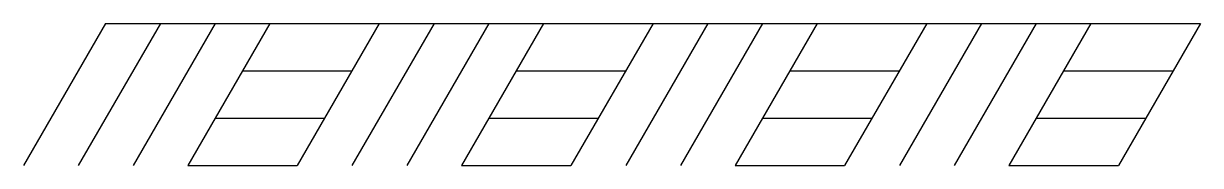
# Model space of a CAD drawing. Header units: metres. Extents: x -13.3 to 11.5, y -3 to 0.
import ezdxf

# ---------------------------------------------------------------- set-up
doc = ezdxf.new("R2010")
doc.units = ezdxf.units.M
doc.header["$MEASUREMENT"] = 0
doc.layers.get('0').update_dxf_attribs({"linetype": 'CONTINUOUS'})

msp = doc.modelspace()

# ---------------------------------------------------------------- linework, layer by layer
at = {"color": 5, "linetype": 'Continuous'}
for points in [[(-11.547, 0), (-13.279, -3)], [(-10.392, 0), (-12.124, -3)], [(-11.547, 0), (-8.083, 0)], [(-9.238, 0), (-10.97, -3)], [(-8.083, 0), (-9.815, -3)], [(-8.083, 0), (-5.774, 0)], [(-5.774, 0), (-7.506, -3)], [(-4.619, 0), (-6.351, -3)], [(-5.774, 0), (-2.309, 0)], [(-3.464, 0), (-5.196, -3)], [(-2.309, 0), (-4.041, -3)], [(-2.309, 0), (0, 0)], [(0, 0), (-1.732, -3)], [(0, 0), (-1.732, -3)], [(1.155, 0), (-0.577, -3)], [(0, 0), (3.464, 0)], [(2.309, 0), (0.577, -3)], [(3.464, 0), (1.732, -3)], [(3.464, 0), (5.774, 0)], [(5.774, 0), (4.041, -3)], [(6.928, 0), (5.196, -3)], [(5.774, 0), (9.238, 0)], [(8.083, 0), (6.351, -3)], [(9.238, 0), (7.506, -3)], [(9.238, 0), (11.547, 0)], [(11.547, 0), (9.815, -3)], [(-8.66, -1), (-6.351, -1)], [(-2.887, -1), (-0.577, -1)], [(2.887, -1), (5.196, -1)], [(8.66, -1), (10.97, -1)], [(-9.238, -2), (-6.928, -2)], [(-3.464, -2), (-1.155, -2)], [(2.309, -2), (4.619, -2)], [(8.083, -2), (10.392, -2)], [(-9.815, -3), (-7.506, -3)], [(-4.041, -3), (-1.732, -3)], [(1.732, -3), (4.041, -3)], [(7.506, -3), (9.815, -3)]]:
    msp.add_lwpolyline(points, dxfattribs=at)

doc.saveas('drawing.dxf')
